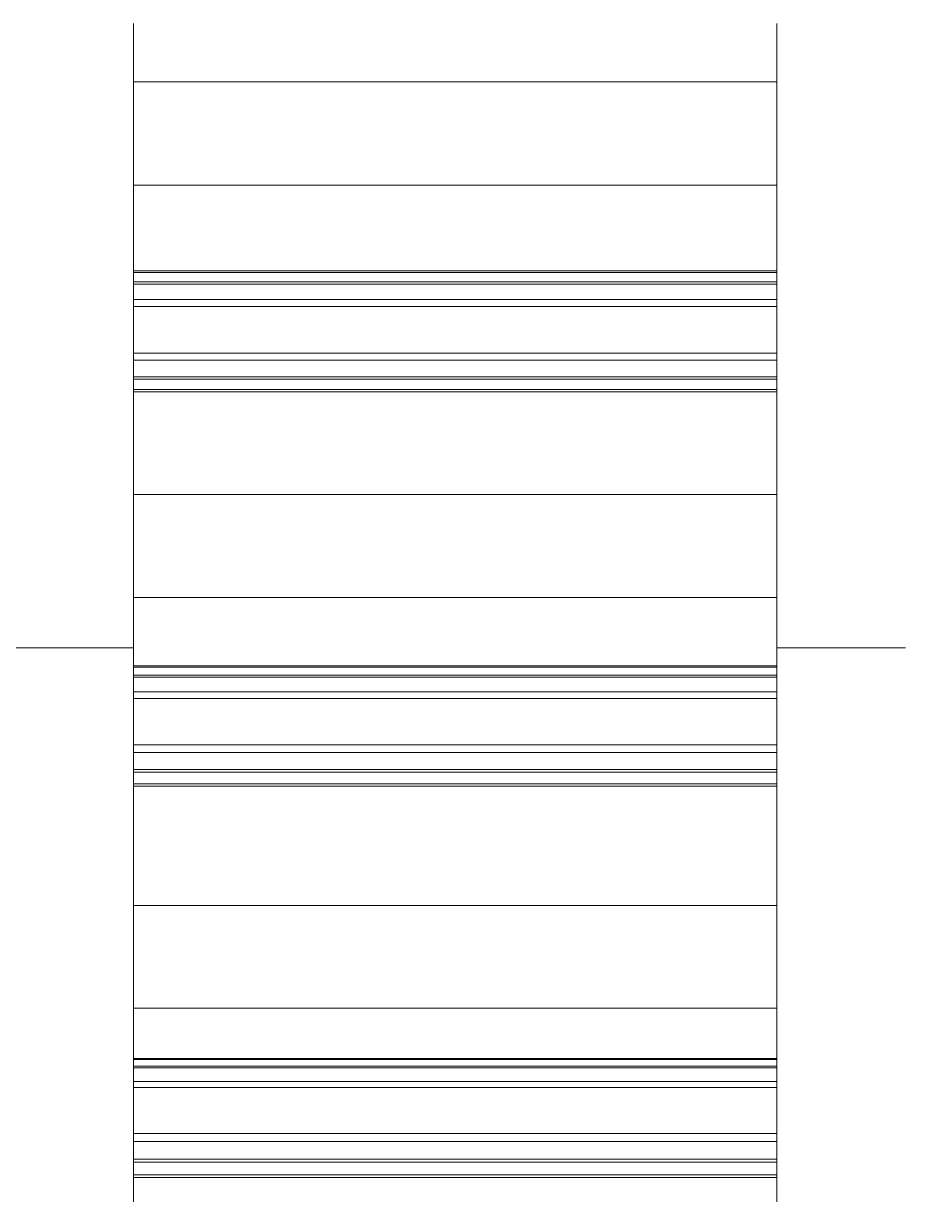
# Model space of a CAD drawing. Header units: millimetres. Extents: x 278858 to 279223, y 218711 to 219074.
# Drawn here: x 279169.27 to 279176.13, y 218966.53 to 218975.68 of the extents above; entities that cross this region are included whole.
import ezdxf

# ---------------------------------------------------------------- set-up
doc = ezdxf.new("R2010")
doc.units = ezdxf.units.MM
doc.header["$LTSCALE"] = 2
doc.layers.add('AM_9', color=251, linetype='Continuous', lineweight=15)

msp = doc.modelspace()

# ---------------------------------------------------------------- linework, layer by layer
at = {"layer": 'AM_9'}
for p, q in [((279170.1308, 218975.6672), (279170.1308, 218975.6831)), ((279170.1308, 218975.6509), (279170.1308, 218975.6672)), ((279170.1308, 218975.6344), (279170.1308, 218975.6509)), ((279170.1308, 218975.6175), (279170.1308, 218975.6344)), ((279170.1308, 218975.6002), (279170.1308, 218975.6175)), ((279170.1308, 218975.5827), (279170.1308, 218975.6002)), ((279175.1308, 218975.6831), (279175.1308, 218975.6672)), ((279175.1308, 218975.6672), (279175.1308, 218975.6509)), ((279175.1308, 218975.6509), (279175.1308, 218975.6344)), ((279175.1308, 218975.6344), (279175.1308, 218975.6175)), ((279175.1308, 218975.6175), (279175.1308, 218975.6002)), ((279175.1308, 218975.6002), (279175.1308, 218975.5827)), ((279170.1308, 218975.5648), (279170.1308, 218975.5827)), ((279170.1308, 218975.5465), (279170.1308, 218975.5648)), ((279170.1308, 218975.5279), (279170.1308, 218975.5465)), ((279170.1308, 218975.509), (279170.1308, 218975.5279)), ((279170.1308, 218975.4897), (279170.1308, 218975.509)), ((279175.1308, 218975.5827), (279175.1308, 218975.5648)), ((279175.1308, 218975.5648), (279175.1308, 218975.5465)), ((279175.1308, 218975.5465), (279175.1308, 218975.5279)), ((279175.1308, 218975.5279), (279175.1308, 218975.509)), ((279175.1308, 218975.509), (279175.1308, 218975.4897)), ((279170.1308, 218975.4701), (279170.1308, 218975.4897)), ((279170.1308, 218975.4501), (279170.1308, 218975.4701)), ((279170.1308, 218975.4298), (279170.1308, 218975.4501)), ((279170.1308, 218975.4091), (279170.1308, 218975.4298)), ((279175.1308, 218975.4897), (279175.1308, 218975.4701)), ((279175.1308, 218975.4701), (279175.1308, 218975.4501)), ((279175.1308, 218975.4501), (279175.1308, 218975.4298)), ((279175.1308, 218975.4298), (279175.1308, 218975.4091)), ((279170.1308, 218975.388), (279170.1308, 218975.4091)), ((279170.1308, 218975.3666), (279170.1308, 218975.388)), ((279170.1308, 218975.3448), (279170.1308, 218975.3666)), ((279170.1308, 218975.3226), (279170.1308, 218975.3448)), ((279175.1308, 218975.4091), (279175.1308, 218975.388)), ((279175.1308, 218975.388), (279175.1308, 218975.3666)), ((279175.1308, 218975.3666), (279175.1308, 218975.3448)), ((279175.1308, 218975.3448), (279175.1308, 218975.3226)), ((279170.1308, 218975.3001), (279170.1308, 218975.3226)), ((279170.1308, 218975.2771), (279170.1308, 218975.3001)), ((279170.1308, 218975.2538), (279170.1308, 218975.2771)), ((279170.1308, 218975.2302), (279170.1308, 218975.2538)), ((279175.1308, 218975.3226), (279175.1308, 218975.3001)), ((279175.1308, 218975.3001), (279175.1308, 218975.2771)), ((279175.1308, 218975.2771), (279175.1308, 218975.2538)), ((279175.1308, 218975.2538), (279175.1308, 218975.2302)), ((279170.1308, 218975.2302), (279170.1308, 218974.4266)), ((279170.1308, 218975.2302), (279175.1308, 218975.2302)), ((279175.1308, 218974.4266), (279175.1308, 218975.2302)), ((279170.1308, 218974.403), (279170.1308, 218974.4266)), ((279170.1308, 218974.4266), (279175.1308, 218974.4266)), ((279175.1308, 218974.4266), (279175.1308, 218974.403)), ((279170.1308, 218974.3796), (279170.1308, 218974.403)), ((279170.1308, 218974.3567), (279170.1308, 218974.3796)), ((279170.1308, 218974.3342), (279170.1308, 218974.3567)), ((279170.1308, 218974.312), (279170.1308, 218974.3342)), ((279175.1308, 218974.403), (279175.1308, 218974.3796)), ((279175.1308, 218974.3796), (279175.1308, 218974.3567)), ((279175.1308, 218974.3567), (279175.1308, 218974.3342)), ((279175.1308, 218974.3342), (279175.1308, 218974.312)), ((279170.1308, 218974.2902), (279170.1308, 218974.312)), ((279170.1308, 218974.2688), (279170.1308, 218974.2902)), ((279170.1308, 218974.2477), (279170.1308, 218974.2688)), ((279170.1308, 218974.227), (279170.1308, 218974.2477)), ((279170.1308, 218974.2067), (279170.1308, 218974.227)), ((279175.1308, 218974.312), (279175.1308, 218974.2902)), ((279175.1308, 218974.2902), (279175.1308, 218974.2688)), ((279175.1308, 218974.2688), (279175.1308, 218974.2477)), ((279175.1308, 218974.2477), (279175.1308, 218974.227)), ((279175.1308, 218974.227), (279175.1308, 218974.2067)), ((279170.1308, 218974.1867), (279170.1308, 218974.2067)), ((279170.1308, 218974.1671), (279170.1308, 218974.1867)), ((279170.1308, 218974.1478), (279170.1308, 218974.1671)), ((279170.1308, 218974.1289), (279170.1308, 218974.1478)), ((279175.1308, 218974.2067), (279175.1308, 218974.1867)), ((279175.1308, 218974.1867), (279175.1308, 218974.1671)), ((279175.1308, 218974.1671), (279175.1308, 218974.1478)), ((279175.1308, 218974.1478), (279175.1308, 218974.1289)), ((279170.1308, 218974.1103), (279170.1308, 218974.1289)), ((279170.1308, 218974.092), (279170.1308, 218974.1103)), ((279170.1308, 218974.0741), (279170.1308, 218974.092)), ((279170.1308, 218974.0566), (279170.1308, 218974.0741)), ((279170.1308, 218974.0393), (279170.1308, 218974.0566)), ((279175.1308, 218974.1289), (279175.1308, 218974.1103)), ((279175.1308, 218974.1103), (279175.1308, 218974.092)), ((279175.1308, 218974.092), (279175.1308, 218974.0741)), ((279175.1308, 218974.0741), (279175.1308, 218974.0566)), ((279175.1308, 218974.0566), (279175.1308, 218974.0393)), ((279170.1308, 218974.0224), (279170.1308, 218974.0393)), ((279170.1308, 218974.0059), (279170.1308, 218974.0224)), ((279170.1308, 218973.9896), (279170.1308, 218974.0059)), ((279170.1308, 218973.9737), (279170.1308, 218973.9896)), ((279170.1308, 218973.9581), (279170.1308, 218973.9737)), ((279170.1308, 218973.9428), (279170.1308, 218973.9581)), ((279175.1308, 218974.0393), (279175.1308, 218974.0224)), ((279175.1308, 218974.0224), (279175.1308, 218974.0059)), ((279175.1308, 218974.0059), (279175.1308, 218973.9896)), ((279175.1308, 218973.9896), (279175.1308, 218973.9737)), ((279175.1308, 218973.9737), (279175.1308, 218973.9581)), ((279175.1308, 218973.9581), (279175.1308, 218973.9428)), ((279170.1308, 218973.9278), (279170.1308, 218973.9428)), ((279170.1308, 218973.9131), (279170.1308, 218973.9278)), ((279170.1308, 218973.8988), (279170.1308, 218973.9131)), ((279170.1308, 218973.8847), (279170.1308, 218973.8988)), ((279170.1308, 218973.8709), (279170.1308, 218973.8847)), ((279170.1308, 218973.8575), (279170.1308, 218973.8709)), ((279175.1308, 218973.9428), (279175.1308, 218973.9278)), ((279175.1308, 218973.9278), (279175.1308, 218973.9131)), ((279175.1308, 218973.9131), (279175.1308, 218973.8988)), ((279175.1308, 218973.8988), (279175.1308, 218973.8847)), ((279175.1308, 218973.8847), (279175.1308, 218973.8709)), ((279175.1308, 218973.8709), (279175.1308, 218973.8575)), ((279170.1308, 218973.8443), (279170.1308, 218973.8575)), ((279170.1308, 218973.8314), (279170.1308, 218973.8443)), ((279170.1308, 218973.8188), (279170.1308, 218973.8314)), ((279170.1308, 218973.8065), (279170.1308, 218973.8188)), ((279170.1308, 218973.7945), (279170.1308, 218973.8065)), ((279170.1308, 218973.7828), (279170.1308, 218973.7945)), ((279170.1308, 218973.7713), (279170.1308, 218973.7828)), ((279170.1308, 218973.7601), (279170.1308, 218973.7713)), ((279175.1308, 218973.8575), (279175.1308, 218973.8443)), ((279175.1308, 218973.8443), (279175.1308, 218973.8314)), ((279175.1308, 218973.8314), (279175.1308, 218973.8188)), ((279175.1308, 218973.8188), (279175.1308, 218973.8065)), ((279175.1308, 218973.8065), (279175.1308, 218973.7945)), ((279175.1308, 218973.7945), (279175.1308, 218973.7828)), ((279175.1308, 218973.7828), (279175.1308, 218973.7713)), ((279175.1308, 218973.7713), (279175.1308, 218973.7601)), ((279170.1308, 218973.7465), (279170.1308, 218973.7601)), ((279170.1308, 218973.7601), (279175.1308, 218973.7601)), ((279170.1308, 218973.6751), (279170.1308, 218973.7465)), ((279170.1308, 218973.7465), (279175.1308, 218973.7465)), ((279175.1308, 218973.7601), (279175.1308, 218973.7465)), ((279175.1308, 218973.7465), (279175.1308, 218973.6751)), ((279170.1308, 218973.6571), (279170.1308, 218973.6751)), ((279170.1308, 218973.6751), (279175.1308, 218973.6751)), ((279170.1308, 218973.536), (279170.1308, 218973.6571)), ((279170.1308, 218973.6571), (279175.1308, 218973.6571)), ((279175.1308, 218973.6751), (279175.1308, 218973.6571)), ((279175.1308, 218973.6571), (279175.1308, 218973.536)), ((279170.1308, 218973.4826), (279170.1308, 218973.536)), ((279170.1308, 218973.536), (279175.1308, 218973.536)), ((279175.1308, 218973.536), (279175.1308, 218973.4826)), ((279170.1308, 218973.4826), (279170.1308, 218973.1205)), ((279170.1308, 218973.4826), (279175.1308, 218973.4826)), ((279175.1308, 218973.1205), (279175.1308, 218973.4826)), ((279170.1308, 218973.0642), (279170.1308, 218973.1205)), ((279170.1308, 218973.1205), (279175.1308, 218973.1205)), ((279170.1308, 218972.9368), (279170.1308, 218973.0642)), ((279170.1308, 218973.0642), (279175.1308, 218973.0642)), ((279175.1308, 218973.1205), (279175.1308, 218973.0642)), ((279175.1308, 218973.0642), (279175.1308, 218972.9368)), ((279170.1308, 218972.9168), (279170.1308, 218972.9368)), ((279170.1308, 218972.9368), (279175.1308, 218972.9368)), ((279170.1308, 218972.8362), (279170.1308, 218972.9168)), ((279170.1308, 218972.9168), (279175.1308, 218972.9168)), ((279175.1308, 218972.9368), (279175.1308, 218972.9168)), ((279175.1308, 218972.9168), (279175.1308, 218972.8362)), ((279170.1308, 218972.8197), (279170.1308, 218972.8362)), ((279170.1308, 218972.8362), (279175.1308, 218972.8362)), ((279170.1308, 218972.8057), (279170.1308, 218972.8197)), ((279170.1308, 218972.8197), (279175.1308, 218972.8197)), ((279170.1308, 218972.7913), (279170.1308, 218972.8057)), ((279170.1308, 218972.7766), (279170.1308, 218972.7913)), ((279170.1308, 218972.7617), (279170.1308, 218972.7766)), ((279170.1308, 218972.7464), (279170.1308, 218972.7617)), ((279175.1308, 218972.8362), (279175.1308, 218972.8197)), ((279175.1308, 218972.8197), (279175.1308, 218972.8057)), ((279175.1308, 218972.8057), (279175.1308, 218972.7913)), ((279175.1308, 218972.7913), (279175.1308, 218972.7766)), ((279175.1308, 218972.7766), (279175.1308, 218972.7617)), ((279175.1308, 218972.7617), (279175.1308, 218972.7464)), ((279170.1308, 218972.7308), (279170.1308, 218972.7464)), ((279170.1308, 218972.7149), (279170.1308, 218972.7308)), ((279170.1308, 218972.6986), (279170.1308, 218972.7149)), ((279170.1308, 218972.6821), (279170.1308, 218972.6986)), ((279170.1308, 218972.6652), (279170.1308, 218972.6821)), ((279175.1308, 218972.7464), (279175.1308, 218972.7308)), ((279175.1308, 218972.7308), (279175.1308, 218972.7149)), ((279175.1308, 218972.7149), (279175.1308, 218972.6986)), ((279175.1308, 218972.6986), (279175.1308, 218972.6821)), ((279175.1308, 218972.6821), (279175.1308, 218972.6652)), ((279170.1308, 218972.648), (279170.1308, 218972.6652)), ((279170.1308, 218972.6304), (279170.1308, 218972.648)), ((279170.1308, 218972.6125), (279170.1308, 218972.6304)), ((279170.1308, 218972.5943), (279170.1308, 218972.6125)), ((279170.1308, 218972.5758), (279170.1308, 218972.5943)), ((279175.1308, 218972.6652), (279175.1308, 218972.648)), ((279175.1308, 218972.648), (279175.1308, 218972.6304)), ((279175.1308, 218972.6304), (279175.1308, 218972.6125)), ((279175.1308, 218972.6125), (279175.1308, 218972.5943)), ((279175.1308, 218972.5943), (279175.1308, 218972.5758)), ((279170.1308, 218972.5568), (279170.1308, 218972.5758)), ((279170.1308, 218972.5376), (279170.1308, 218972.5568)), ((279170.1308, 218972.518), (279170.1308, 218972.5376)), ((279170.1308, 218972.498), (279170.1308, 218972.518)), ((279170.1308, 218972.4777), (279170.1308, 218972.498)), ((279175.1308, 218972.5758), (279175.1308, 218972.5568)), ((279175.1308, 218972.5568), (279175.1308, 218972.5376)), ((279175.1308, 218972.5376), (279175.1308, 218972.518)), ((279175.1308, 218972.518), (279175.1308, 218972.498)), ((279175.1308, 218972.498), (279175.1308, 218972.4777)), ((279170.1308, 218972.4571), (279170.1308, 218972.4777)), ((279170.1308, 218972.436), (279170.1308, 218972.4571)), ((279170.1308, 218972.4146), (279170.1308, 218972.436)), ((279170.1308, 218972.3929), (279170.1308, 218972.4146)), ((279175.1308, 218972.4777), (279175.1308, 218972.4571)), ((279175.1308, 218972.4571), (279175.1308, 218972.436)), ((279175.1308, 218972.436), (279175.1308, 218972.4146)), ((279175.1308, 218972.4146), (279175.1308, 218972.3929)), ((279170.1308, 218972.3707), (279170.1308, 218972.3929)), ((279170.1308, 218972.3482), (279170.1308, 218972.3707)), ((279170.1308, 218972.3254), (279170.1308, 218972.3482)), ((279170.1308, 218972.3021), (279170.1308, 218972.3254)), ((279175.1308, 218972.3929), (279175.1308, 218972.3707)), ((279175.1308, 218972.3707), (279175.1308, 218972.3482)), ((279175.1308, 218972.3482), (279175.1308, 218972.3254)), ((279175.1308, 218972.3254), (279175.1308, 218972.3021)), ((279170.1308, 218972.2785), (279170.1308, 218972.3021)), ((279170.1308, 218972.2544), (279170.1308, 218972.2785)), ((279170.1308, 218972.23), (279170.1308, 218972.2544)), ((279170.1308, 218972.2052), (279170.1308, 218972.23)), ((279175.1308, 218972.3021), (279175.1308, 218972.2785)), ((279175.1308, 218972.2785), (279175.1308, 218972.2544)), ((279175.1308, 218972.2544), (279175.1308, 218972.23)), ((279175.1308, 218972.23), (279175.1308, 218972.2052)), ((279170.1308, 218972.18), (279170.1308, 218972.2052)), ((279170.1308, 218972.1545), (279170.1308, 218972.18)), ((279170.1308, 218972.1285), (279170.1308, 218972.1545)), ((279170.1308, 218972.1021), (279170.1308, 218972.1285)), ((279175.1308, 218972.2052), (279175.1308, 218972.18)), ((279175.1308, 218972.18), (279175.1308, 218972.1545)), ((279175.1308, 218972.1545), (279175.1308, 218972.1285)), ((279175.1308, 218972.1285), (279175.1308, 218972.1021)), ((279170.1308, 218972.0753), (279170.1308, 218972.1021)), ((279170.1308, 218972.0481), (279170.1308, 218972.0753)), ((279170.1308, 218972.0205), (279170.1308, 218972.0481)), ((279175.1308, 218972.1021), (279175.1308, 218972.0753)), ((279175.1308, 218972.0753), (279175.1308, 218972.0481)), ((279175.1308, 218972.0481), (279175.1308, 218972.0205)), ((279170.1308, 218972.0205), (279170.1308, 218971.2189)), ((279170.1308, 218972.0205), (279175.1308, 218972.0205)), ((279175.1308, 218971.2189), (279175.1308, 218972.0205)), ((279170.1308, 218971.1993), (279170.1308, 218971.2189)), ((279170.1308, 218971.2189), (279175.1308, 218971.2189)), ((279175.1308, 218971.2189), (279175.1308, 218971.1993)), ((279170.1308, 218971.18), (279170.1308, 218971.1993)), ((279170.1308, 218971.161), (279170.1308, 218971.18)), ((279170.1308, 218971.1424), (279170.1308, 218971.161)), ((279170.1308, 218971.1242), (279170.1308, 218971.1424)), ((279170.1308, 218971.1063), (279170.1308, 218971.1242)), ((279175.1308, 218971.1993), (279175.1308, 218971.18)), ((279175.1308, 218971.18), (279175.1308, 218971.161)), ((279175.1308, 218971.161), (279175.1308, 218971.1424)), ((279175.1308, 218971.1424), (279175.1308, 218971.1242)), ((279175.1308, 218971.1242), (279175.1308, 218971.1063)), ((279170.1308, 218971.0887), (279170.1308, 218971.1063)), ((279170.1308, 218971.0715), (279170.1308, 218971.0887)), ((279170.1308, 218971.0546), (279170.1308, 218971.0715)), ((279170.1308, 218971.038), (279170.1308, 218971.0546)), ((279170.1308, 218971.0218), (279170.1308, 218971.038)), ((279175.1308, 218971.1063), (279175.1308, 218971.0887)), ((279175.1308, 218971.0887), (279175.1308, 218971.0715)), ((279175.1308, 218971.0715), (279175.1308, 218971.0546)), ((279175.1308, 218971.0546), (279175.1308, 218971.038)), ((279175.1308, 218971.038), (279175.1308, 218971.0218)), ((279170.1308, 218971.0059), (279170.1308, 218971.0218)), ((279170.1308, 218970.9903), (279170.1308, 218971.0059)), ((279170.1308, 218970.9751), (279170.1308, 218970.9903)), ((279170.1308, 218970.9601), (279170.1308, 218970.9751)), ((279170.1308, 218970.9455), (279170.1308, 218970.9601)), ((279170.1308, 218970.9312), (279170.1308, 218970.9455)), ((279175.1308, 218971.0218), (279175.1308, 218971.0059)), ((279175.1308, 218971.0059), (279175.1308, 218970.9903)), ((279175.1308, 218970.9903), (279175.1308, 218970.9751)), ((279175.1308, 218970.9751), (279175.1308, 218970.9601)), ((279175.1308, 218970.9601), (279175.1308, 218970.9455)), ((279175.1308, 218970.9455), (279175.1308, 218970.9312)), ((279170.1308, 218970.9172), (279170.1308, 218970.9312)), ((279170.1308, 218970.9034), (279170.1308, 218970.9172)), ((279170.1308, 218970.89), (279170.1308, 218970.9034)), ((279170.1308, 218970.8769), (279170.1308, 218970.89)), ((279170.1308, 218970.8641), (279170.1308, 218970.8769)), ((279170.1308, 218970.8516), (279170.1308, 218970.8641)), ((279170.1308, 218970.8394), (279170.1308, 218970.8516)), ((279175.1308, 218970.9312), (279175.1308, 218970.9172)), ((279175.1308, 218970.9172), (279175.1308, 218970.9034)), ((279175.1308, 218970.9034), (279175.1308, 218970.89)), ((279175.1308, 218970.89), (279175.1308, 218970.8769)), ((279175.1308, 218970.8769), (279175.1308, 218970.8641)), ((279175.1308, 218970.8641), (279175.1308, 218970.8516)), ((279175.1308, 218970.8516), (279175.1308, 218970.8394)), ((279170.1308, 218970.8284), (279169.1308, 218970.8284)), ((279170.1308, 218970.8274), (279170.1308, 218970.8394)), ((279170.1308, 218970.8157), (279170.1308, 218970.8274)), ((279170.1308, 218970.8044), (279170.1308, 218970.8157)), ((279170.1308, 218970.7932), (279170.1308, 218970.8044)), ((279170.1308, 218970.7824), (279170.1308, 218970.7932)), ((279170.1308, 218970.7718), (279170.1308, 218970.7824)), ((279170.1308, 218970.7615), (279170.1308, 218970.7718)), ((279170.1308, 218970.7515), (279170.1308, 218970.7615)), ((279170.1308, 218970.7417), (279170.1308, 218970.7515)), ((279175.1308, 218970.8394), (279175.1308, 218970.8274)), ((279176.1308, 218970.8284), (279175.1308, 218970.8284)), ((279175.1308, 218970.8274), (279175.1308, 218970.8157)), ((279175.1308, 218970.8157), (279175.1308, 218970.8044)), ((279175.1308, 218970.8044), (279175.1308, 218970.7932)), ((279175.1308, 218970.7932), (279175.1308, 218970.7824)), ((279175.1308, 218970.7824), (279175.1308, 218970.7718)), ((279175.1308, 218970.7718), (279175.1308, 218970.7615)), ((279175.1308, 218970.7615), (279175.1308, 218970.7515)), ((279175.1308, 218970.7515), (279175.1308, 218970.7417)), ((279170.1308, 218970.7322), (279170.1308, 218970.7417)), ((279170.1308, 218970.7229), (279170.1308, 218970.7322)), ((279170.1308, 218970.7139), (279170.1308, 218970.7229)), ((279170.1308, 218970.7051), (279170.1308, 218970.7139)), ((279170.1308, 218970.6966), (279170.1308, 218970.7051)), ((279170.1308, 218970.6883), (279170.1308, 218970.6966)), ((279170.1308, 218970.6776), (279170.1308, 218970.6883)), ((279170.1308, 218970.6883), (279175.1308, 218970.6883)), ((279170.1308, 218970.6159), (279170.1308, 218970.6776)), ((279170.1308, 218970.6776), (279175.1308, 218970.6776)), ((279175.1308, 218970.7417), (279175.1308, 218970.7322)), ((279175.1308, 218970.7322), (279175.1308, 218970.7229)), ((279175.1308, 218970.7229), (279175.1308, 218970.7139)), ((279175.1308, 218970.7139), (279175.1308, 218970.7051)), ((279175.1308, 218970.7051), (279175.1308, 218970.6966)), ((279175.1308, 218970.6966), (279175.1308, 218970.6883)), ((279175.1308, 218970.6883), (279175.1308, 218970.6776)), ((279175.1308, 218970.6776), (279175.1308, 218970.6159)), ((279170.1308, 218970.5998), (279170.1308, 218970.6159)), ((279170.1308, 218970.6159), (279175.1308, 218970.6159)), ((279170.1308, 218970.4856), (279170.1308, 218970.5998)), ((279170.1308, 218970.5998), (279175.1308, 218970.5998)), ((279175.1308, 218970.6159), (279175.1308, 218970.5998)), ((279175.1308, 218970.5998), (279175.1308, 218970.4856)), ((279170.1308, 218970.4355), (279170.1308, 218970.4856)), ((279170.1308, 218970.4856), (279175.1308, 218970.4856)), ((279175.1308, 218970.4856), (279175.1308, 218970.4355)), ((279170.1308, 218970.4355), (279170.1308, 218970.0752)), ((279170.1308, 218970.4355), (279175.1308, 218970.4355)), ((279175.1308, 218970.0752), (279175.1308, 218970.4355)), ((279170.1308, 218970.0162), (279170.1308, 218970.0752)), ((279170.1308, 218970.0752), (279175.1308, 218970.0752)), ((279175.1308, 218970.0752), (279175.1308, 218970.0162)), ((279170.1308, 218969.8831), (279170.1308, 218970.0162)), ((279170.1308, 218970.0162), (279175.1308, 218970.0162)), ((279175.1308, 218970.0162), (279175.1308, 218969.8831)), ((279170.1308, 218969.8613), (279170.1308, 218969.8831)), ((279170.1308, 218969.8831), (279175.1308, 218969.8831)), ((279170.1308, 218969.7717), (279170.1308, 218969.8613)), ((279170.1308, 218969.8613), (279175.1308, 218969.8613)), ((279175.1308, 218969.8831), (279175.1308, 218969.8613)), ((279175.1308, 218969.8613), (279175.1308, 218969.7717)), ((279170.1308, 218969.7526), (279170.1308, 218969.7717)), ((279170.1308, 218969.7717), (279175.1308, 218969.7717)), ((279170.1308, 218969.7357), (279170.1308, 218969.7526)), ((279170.1308, 218969.7526), (279175.1308, 218969.7526)), ((279175.1308, 218969.7717), (279175.1308, 218969.7526)), ((279175.1308, 218969.7526), (279175.1308, 218969.7357)), ((279170.1308, 218969.7185), (279170.1308, 218969.7357)), ((279170.1308, 218969.701), (279170.1308, 218969.7185)), ((279170.1308, 218969.6832), (279170.1308, 218969.701)), ((279170.1308, 218969.665), (279170.1308, 218969.6832)), ((279170.1308, 218969.6464), (279170.1308, 218969.665)), ((279175.1308, 218969.7357), (279175.1308, 218969.7185)), ((279175.1308, 218969.7185), (279175.1308, 218969.701)), ((279175.1308, 218969.701), (279175.1308, 218969.6832)), ((279175.1308, 218969.6832), (279175.1308, 218969.665)), ((279175.1308, 218969.665), (279175.1308, 218969.6464)), ((279170.1308, 218969.6276), (279170.1308, 218969.6464)), ((279170.1308, 218969.6083), (279170.1308, 218969.6276)), ((279170.1308, 218969.5888), (279170.1308, 218969.6083)), ((279170.1308, 218969.5688), (279170.1308, 218969.5888)), ((279170.1308, 218969.5485), (279170.1308, 218969.5688)), ((279175.1308, 218969.6464), (279175.1308, 218969.6276)), ((279175.1308, 218969.6276), (279175.1308, 218969.6083)), ((279175.1308, 218969.6083), (279175.1308, 218969.5888)), ((279175.1308, 218969.5888), (279175.1308, 218969.5688)), ((279175.1308, 218969.5688), (279175.1308, 218969.5485)), ((279170.1308, 218969.5279), (279170.1308, 218969.5485)), ((279170.1308, 218969.5069), (279170.1308, 218969.5279)), ((279170.1308, 218969.4855), (279170.1308, 218969.5069)), ((279170.1308, 218969.4638), (279170.1308, 218969.4855)), ((279175.1308, 218969.5485), (279175.1308, 218969.5279)), ((279175.1308, 218969.5279), (279175.1308, 218969.5069)), ((279175.1308, 218969.5069), (279175.1308, 218969.4855)), ((279175.1308, 218969.4855), (279175.1308, 218969.4638)), ((279170.1308, 218969.4417), (279170.1308, 218969.4638)), ((279170.1308, 218969.4192), (279170.1308, 218969.4417)), ((279170.1308, 218969.3963), (279170.1308, 218969.4192)), ((279170.1308, 218969.3731), (279170.1308, 218969.3963)), ((279175.1308, 218969.4638), (279175.1308, 218969.4417)), ((279175.1308, 218969.4417), (279175.1308, 218969.4192)), ((279175.1308, 218969.4192), (279175.1308, 218969.3963)), ((279175.1308, 218969.3963), (279175.1308, 218969.3731)), ((279170.1308, 218969.3494), (279170.1308, 218969.3731)), ((279170.1308, 218969.3254), (279170.1308, 218969.3494)), ((279170.1308, 218969.301), (279170.1308, 218969.3254)), ((279170.1308, 218969.2763), (279170.1308, 218969.301)), ((279175.1308, 218969.3731), (279175.1308, 218969.3494)), ((279175.1308, 218969.3494), (279175.1308, 218969.3254)), ((279175.1308, 218969.3254), (279175.1308, 218969.301)), ((279175.1308, 218969.301), (279175.1308, 218969.2763)), ((279170.1308, 218969.2511), (279170.1308, 218969.2763)), ((279170.1308, 218969.2255), (279170.1308, 218969.2511)), ((279170.1308, 218969.1995), (279170.1308, 218969.2255)), ((279170.1308, 218969.1732), (279170.1308, 218969.1995)), ((279175.1308, 218969.2763), (279175.1308, 218969.2511)), ((279175.1308, 218969.2511), (279175.1308, 218969.2255)), ((279175.1308, 218969.2255), (279175.1308, 218969.1995)), ((279175.1308, 218969.1995), (279175.1308, 218969.1732)), ((279170.1308, 218969.1464), (279170.1308, 218969.1732)), ((279170.1308, 218969.1192), (279170.1308, 218969.1464)), ((279170.1308, 218969.0916), (279170.1308, 218969.1192)), ((279175.1308, 218969.1732), (279175.1308, 218969.1464)), ((279175.1308, 218969.1464), (279175.1308, 218969.1192)), ((279175.1308, 218969.1192), (279175.1308, 218969.0916)), ((279170.1308, 218969.0636), (279170.1308, 218969.0916)), ((279170.1308, 218969.0352), (279170.1308, 218969.0636)), ((279170.1308, 218969.0064), (279170.1308, 218969.0352)), ((279175.1308, 218969.0916), (279175.1308, 218969.0636)), ((279175.1308, 218969.0636), (279175.1308, 218969.0352)), ((279175.1308, 218969.0352), (279175.1308, 218969.0064)), ((279170.1308, 218968.9771), (279170.1308, 218969.0064)), ((279170.1308, 218968.9475), (279170.1308, 218968.9771)), ((279170.1308, 218968.9174), (279170.1308, 218968.9475)), ((279175.1308, 218969.0064), (279175.1308, 218968.9771)), ((279175.1308, 218968.9771), (279175.1308, 218968.9475)), ((279175.1308, 218968.9475), (279175.1308, 218968.9174)), ((279170.1308, 218968.8869), (279170.1308, 218968.9174)), ((279170.1308, 218968.8559), (279170.1308, 218968.8869)), ((279170.1308, 218968.8245), (279170.1308, 218968.8559)), ((279175.1308, 218968.9174), (279175.1308, 218968.8869)), ((279175.1308, 218968.8869), (279175.1308, 218968.8559)), ((279175.1308, 218968.8559), (279175.1308, 218968.8245)), ((279170.1308, 218968.8245), (279170.1308, 218968.0288)), ((279170.1308, 218968.8245), (279175.1308, 218968.8245)), ((279175.1308, 218968.0288), (279175.1308, 218968.8245)), ((279170.1308, 218968.0133), (279170.1308, 218968.0288)), ((279170.1308, 218968.0288), (279175.1308, 218968.0288)), ((279170.1308, 218967.9981), (279170.1308, 218968.0133)), ((279175.1308, 218968.0288), (279175.1308, 218968.0133)), ((279175.1308, 218968.0133), (279175.1308, 218967.9981)), ((279170.1308, 218967.9832), (279170.1308, 218967.9981)), ((279170.1308, 218967.9687), (279170.1308, 218967.9832)), ((279170.1308, 218967.9544), (279170.1308, 218967.9687)), ((279170.1308, 218967.9405), (279170.1308, 218967.9544)), ((279170.1308, 218967.9269), (279170.1308, 218967.9405)), ((279170.1308, 218967.9136), (279170.1308, 218967.9269)), ((279170.1308, 218967.9006), (279170.1308, 218967.9136)), ((279175.1308, 218967.9981), (279175.1308, 218967.9832)), ((279175.1308, 218967.9832), (279175.1308, 218967.9687)), ((279175.1308, 218967.9687), (279175.1308, 218967.9544)), ((279175.1308, 218967.9544), (279175.1308, 218967.9405)), ((279175.1308, 218967.9405), (279175.1308, 218967.9269)), ((279175.1308, 218967.9269), (279175.1308, 218967.9136)), ((279175.1308, 218967.9136), (279175.1308, 218967.9006)), ((279170.1308, 218967.8879), (279170.1308, 218967.9006)), ((279170.1308, 218967.8755), (279170.1308, 218967.8879)), ((279170.1308, 218967.8634), (279170.1308, 218967.8755)), ((279170.1308, 218967.8516), (279170.1308, 218967.8634)), ((279170.1308, 218967.8401), (279170.1308, 218967.8516)), ((279170.1308, 218967.8288), (279170.1308, 218967.8401)), ((279170.1308, 218967.8179), (279170.1308, 218967.8288)), ((279175.1308, 218967.9006), (279175.1308, 218967.8879)), ((279175.1308, 218967.8879), (279175.1308, 218967.8755)), ((279175.1308, 218967.8755), (279175.1308, 218967.8634)), ((279175.1308, 218967.8634), (279175.1308, 218967.8516)), ((279175.1308, 218967.8516), (279175.1308, 218967.8401)), ((279175.1308, 218967.8401), (279175.1308, 218967.8288)), ((279175.1308, 218967.8288), (279175.1308, 218967.8179)), ((279170.1308, 218967.8072), (279170.1308, 218967.8179)), ((279170.1308, 218967.7968), (279170.1308, 218967.8072)), ((279170.1308, 218967.7867), (279170.1308, 218967.7968)), ((279170.1308, 218967.7768), (279170.1308, 218967.7867)), ((279170.1308, 218967.7672), (279170.1308, 218967.7768)), ((279170.1308, 218967.7579), (279170.1308, 218967.7672)), ((279170.1308, 218967.7489), (279170.1308, 218967.7579)), ((279170.1308, 218967.7401), (279170.1308, 218967.7489)), ((279170.1308, 218967.7315), (279170.1308, 218967.7401)), ((279170.1308, 218967.7232), (279170.1308, 218967.7315)), ((279175.1308, 218967.8179), (279175.1308, 218967.8072)), ((279175.1308, 218967.8072), (279175.1308, 218967.7968)), ((279175.1308, 218967.7968), (279175.1308, 218967.7867)), ((279175.1308, 218967.7867), (279175.1308, 218967.7768)), ((279175.1308, 218967.7768), (279175.1308, 218967.7672)), ((279175.1308, 218967.7672), (279175.1308, 218967.7579)), ((279175.1308, 218967.7579), (279175.1308, 218967.7489)), ((279175.1308, 218967.7489), (279175.1308, 218967.7401)), ((279175.1308, 218967.7401), (279175.1308, 218967.7315)), ((279175.1308, 218967.7315), (279175.1308, 218967.7232)), ((279170.1308, 218967.7152), (279170.1308, 218967.7232)), ((279170.1308, 218967.7074), (279170.1308, 218967.7152)), ((279170.1308, 218967.6998), (279170.1308, 218967.7074)), ((279170.1308, 218967.6925), (279170.1308, 218967.6998)), ((279170.1308, 218967.6854), (279170.1308, 218967.6925)), ((279170.1308, 218967.6785), (279170.1308, 218967.6854)), ((279170.1308, 218967.6719), (279170.1308, 218967.6785)), ((279170.1308, 218967.6655), (279170.1308, 218967.6719)), ((279170.1308, 218967.6593), (279170.1308, 218967.6655)), ((279170.1308, 218967.6534), (279170.1308, 218967.6593)), ((279170.1308, 218967.6476), (279170.1308, 218967.6534)), ((279170.1308, 218967.6421), (279170.1308, 218967.6476)), ((279170.1308, 218967.6368), (279170.1308, 218967.6421)), ((279175.1308, 218967.7232), (279175.1308, 218967.7152)), ((279175.1308, 218967.7152), (279175.1308, 218967.7074)), ((279175.1308, 218967.7074), (279175.1308, 218967.6998)), ((279175.1308, 218967.6998), (279175.1308, 218967.6925)), ((279175.1308, 218967.6925), (279175.1308, 218967.6854)), ((279175.1308, 218967.6854), (279175.1308, 218967.6785)), ((279175.1308, 218967.6785), (279175.1308, 218967.6719)), ((279175.1308, 218967.6719), (279175.1308, 218967.6655)), ((279175.1308, 218967.6655), (279175.1308, 218967.6593)), ((279175.1308, 218967.6593), (279175.1308, 218967.6534)), ((279175.1308, 218967.6534), (279175.1308, 218967.6476)), ((279175.1308, 218967.6476), (279175.1308, 218967.6421)), ((279175.1308, 218967.6421), (279175.1308, 218967.6368)), ((279170.1308, 218967.629), (279170.1308, 218967.6368)), ((279170.1308, 218967.6368), (279175.1308, 218967.6368)), ((279170.1308, 218967.5773), (279170.1308, 218967.629)), ((279170.1308, 218967.629), (279175.1308, 218967.629)), ((279170.1308, 218967.5632), (279170.1308, 218967.5773)), ((279170.1308, 218967.5773), (279175.1308, 218967.5773)), ((279170.1308, 218967.4565), (279170.1308, 218967.5632)), ((279170.1308, 218967.5632), (279175.1308, 218967.5632)), ((279175.1308, 218967.6368), (279175.1308, 218967.629)), ((279175.1308, 218967.629), (279175.1308, 218967.5773)), ((279175.1308, 218967.5773), (279175.1308, 218967.5632)), ((279175.1308, 218967.5632), (279175.1308, 218967.4565)), ((279170.1308, 218967.4097), (279170.1308, 218967.4565)), ((279170.1308, 218967.4565), (279175.1308, 218967.4565)), ((279175.1308, 218967.4565), (279175.1308, 218967.4097)), ((279170.1308, 218967.4097), (279170.1308, 218967.053)), ((279170.1308, 218967.4097), (279175.1308, 218967.4097)), ((279175.1308, 218967.053), (279175.1308, 218967.4097)), ((279170.1308, 218966.9916), (279170.1308, 218967.053)), ((279170.1308, 218967.053), (279175.1308, 218967.053)), ((279175.1308, 218967.053), (279175.1308, 218966.9916)), ((279170.1308, 218966.8534), (279170.1308, 218966.9916)), ((279170.1308, 218966.9916), (279175.1308, 218966.9916)), ((279175.1308, 218966.9916), (279175.1308, 218966.8534)), ((279170.1308, 218966.83), (279170.1308, 218966.8534)), ((279170.1308, 218966.8534), (279175.1308, 218966.8534)), ((279170.1308, 218966.7319), (279170.1308, 218966.83)), ((279170.1308, 218966.83), (279175.1308, 218966.83)), ((279175.1308, 218966.8534), (279175.1308, 218966.83)), ((279175.1308, 218966.83), (279175.1308, 218966.7319)), ((279170.1308, 218966.7101), (279170.1308, 218966.7319)), ((279170.1308, 218966.7319), (279175.1308, 218966.7319)), ((279175.1308, 218966.7319), (279175.1308, 218966.7101)), ((279170.1308, 218966.6905), (279170.1308, 218966.7101)), ((279170.1308, 218966.7101), (279175.1308, 218966.7101)), ((279170.1308, 218966.6706), (279170.1308, 218966.6905)), ((279170.1308, 218966.6503), (279170.1308, 218966.6706)), ((279170.1308, 218966.6297), (279170.1308, 218966.6503)), ((279175.1308, 218966.7101), (279175.1308, 218966.6905)), ((279175.1308, 218966.6905), (279175.1308, 218966.6706)), ((279175.1308, 218966.6706), (279175.1308, 218966.6503)), ((279175.1308, 218966.6503), (279175.1308, 218966.6297)), ((279170.1308, 218966.6087), (279170.1308, 218966.6297)), ((279170.1308, 218966.5873), (279170.1308, 218966.6087)), ((279170.1308, 218966.5656), (279170.1308, 218966.5873)), ((279170.1308, 218966.5435), (279170.1308, 218966.5656)), ((279170.1308, 218966.521), (279170.1308, 218966.5435)), ((279175.1308, 218966.6297), (279175.1308, 218966.6087)), ((279175.1308, 218966.6087), (279175.1308, 218966.5873)), ((279175.1308, 218966.5873), (279175.1308, 218966.5656)), ((279175.1308, 218966.5656), (279175.1308, 218966.5435)), ((279175.1308, 218966.5435), (279175.1308, 218966.521))]:
    msp.add_line(p, q, dxfattribs=at)

doc.saveas('drawing.dxf')
